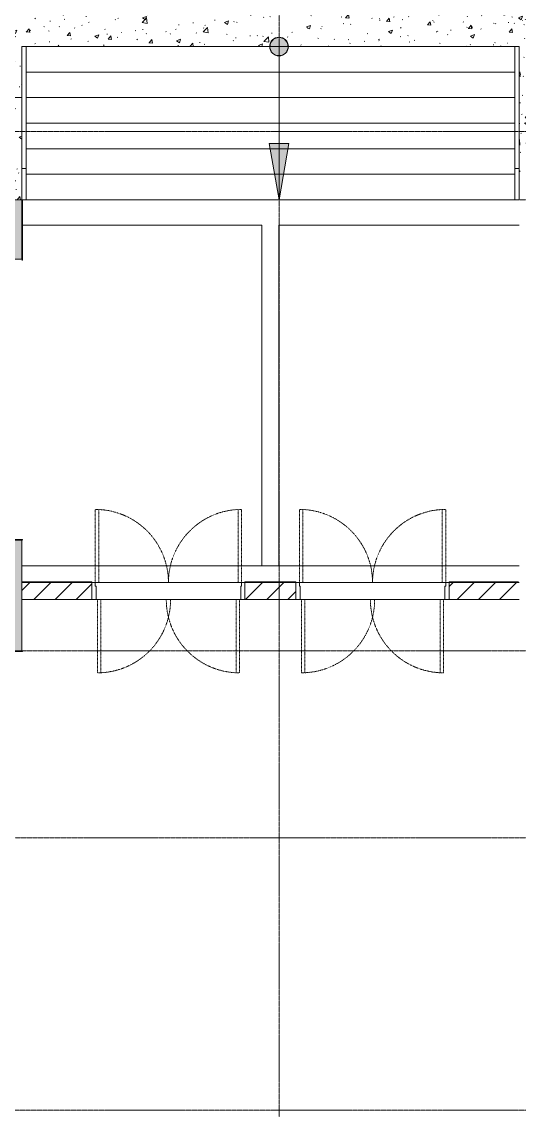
# Model space of a CAD drawing. Header units: millimetres. Extents: x 5359 to 218750, y -16347 to 109893.
# Drawn here: x 77528 to 83377, y 33837 to 46628 of the extents above; entities that cross this region are included whole.
import ezdxf

# ---------------------------------------------------------------- set-up
doc = ezdxf.new("R2010")
doc.units = ezdxf.units.MM
for name, pattern in [('Grid Line', [22.225, 12.7, -3.175, 3.175, -3.175]), ('IMPORT-Overhead', [3.96875, 2.38125, -1.5875]), ('NET VAN', [1.06, 0.53, -0.53])]:
    doc.linetypes.add(name, pattern=pattern)
for name, color, linetype, lineweight in [('0-1', 7, 'Continuous', 5), ('A-AREA-1', 41, 'IMPORT-Overhead', 9), ('A-DETL-GENF-2', 9, 'NET VAN', 9), ('A-DOOR', 31, 'Continuous', 9), ('A-DOOR-FRAM', 31, 'Continuous', 9), ('A-FLOR-1', 9, 'Continuous', 9), ('A-FLOR-HRAL', 11, 'Continuous', 9), ('A-FLOR-PATT', 8, 'Continuous', 9), ('A-WALL', 113, 'Continuous', 9), ('A-WALL-3', 113, 'Continuous', 18), ('A-WALL-PATT-3', 111, 'Continuous', 9), ('G-IMPT', 8, 'Continuous', 9), ('I-WALL-3', 2, 'Continuous', 18), ('M-EQPM', 50, 'Continuous', 9), ('S-BEAM-1', 9, 'Continuous', 9), ('S-COLS-1', 253, 'Continuous', 5), ('S-COLS-2', 53, 'Continuous', 18), ('S-GRID-1', 1, 'Grid Line', 9), ('S-STRS', 31, 'Continuous', 9), ('S-STRS-ANNO', 31, 'Continuous', 9)]:
    doc.layers.add(name, color=color, linetype=linetype, lineweight=lineweight)

# ---------------------------------------------------------------- blocks, each defined once
blk = doc.blocks.new('NCV_TKTC_KET CAU_rvt-1-TKCS_MB ĐỊNH VỊ CỔNG-HÀNG RÀO')
at = {"layer": 'S-COLS-1'}
for points in [[(77528, 43837), (77528, 44537), (77178, 44537), (77178, 43837)], [(77178, 39237), (77528, 39237), (77528, 40537), (77178, 40537), (77178, 39869)]]:
    blk.add_hatch(color=256, dxfattribs=at).paths.add_polyline_path(points)
at = {"layer": 'A-FLOR-1'}
blk.add_line((83327, 44537), (77578, 44537), dxfattribs=at)
at = {"layer": 'S-BEAM-1'}
for p, q in [((83327, 44537), (77578, 44537)), ((77538, 44237), (80352, 44237)), ((80352, 44237), (80352, 40236)), ((80552, 44237), (83378, 44237)), ((80552, 40236), (80552, 44237)), ((83378, 40236), (77528, 40236))]:
    blk.add_line(p, q, dxfattribs=at)
at = {"layer": 'S-COLS-2'}
for p, q in [((77528, 44537), (77178, 44537)), ((77528, 43837), (77528, 44537)), ((77178, 43837), (77528, 43837)), ((77528, 40537), (77178, 40537)), ((77528, 39237), (77528, 40537)), ((77178, 39237), (77528, 39237))]:
    blk.add_line(p, q, dxfattribs=at)
blk = doc.blocks.new('FD_07 - DIG_01-1800x2200-CỬA ĐI 2 CÁNH 2-2150742-TKCS_MB ĐỊNH VỊ CỔNG-HÀNG RÀO')
at = {"layer": 'A-DETL-GENF-2'}
for p, q in [((-860, 960), (-860, 100)), ((-820, 960), (-860, 960)), ((-820, 100), (-820, 960)), ((820, 100), (820, 960)), ((820, 960), (860, 960)), ((860, 960), (860, 100)), ((-860, 100), (-820, 100)), ((860, 100), (820, 100)), ((-835, -960), (-835, -100)), ((-835, -100), (-795, -100)), ((-795, -100), (-795, -960)), ((835, -100), (795, -100)), ((795, -100), (795, -960)), ((835, -960), (835, -100)), ((-795, -960), (-835, -960)), ((795, -960), (835, -960))]:
    blk.add_line(p, q, dxfattribs=at)
for centre, start, end in [((-860, 100), 0, 87.3341), ((860, 100), 92.6659, 180), ((-835, -100), 272.6659, 360), ((835, -100), 180, 267.3341)]:
    blk.add_arc(centre, 860, start, end, dxfattribs=at)
at = {"layer": 'A-DOOR'}
for p, q in [((-860, 100), (860, 100)), ((850, -100), (-850, -100))]:
    blk.add_line(p, q, dxfattribs=at)
at = {"layer": 'A-DOOR-FRAM'}
for p, q in [((-860, 100), (-900, 100)), ((-900, 100), (-900, -100)), ((-860, 60), (-860, 100)), ((-850, 60), (-860, 60)), ((-850, -100), (-850, 60)), ((860, 60), (850, 60)), ((850, 60), (850, -100)), ((900, 100), (860, 100)), ((860, 100), (860, 60)), ((900, -100), (900, 100)), ((-900, -100), (-850, -100)), ((850, -100), (900, -100))]:
    blk.add_line(p, q, dxfattribs=at)
blk = doc.blocks.new('Top Rail Type - Top Rail_Internal_-939780-TKCS_MB ĐỊNH VỊ CỔNG-HÀNG RÀO')
at = {"layer": 'A-FLOR-HRAL'}
for p, q in [((77528, 46337), (77578, 46337)), ((77528, 44902), (77528, 46337)), ((77578, 46337), (77578, 44902)), ((77578, 44902), (77528, 44902))]:
    blk.add_line(p, q, dxfattribs=at)
blk = doc.blocks.new('Top Rail Type - Top Rail_Internal_-V63-TKCS_MB ĐỊNH VỊ CỔNG-HÀNG RÀO')
at = {"layer": 'A-FLOR-HRAL'}
for p, q in [((77578, 46337), (77528, 46337)), ((77528, 46337), (77528, 44537)), ((77578, 46337), (77578, 44537)), ((77578, 44537), (77528, 44537))]:
    blk.add_line(p, q, dxfattribs=at)
blk = doc.blocks.new('Top Rail Type - Top Rail_Internal_-939791-TKCS_MB ĐỊNH VỊ CỔNG-HÀNG RÀO')
at = {"layer": 'A-FLOR-HRAL'}
for p, q in [((83327, 46337), (83377, 46337)), ((83327, 44902), (83327, 46337)), ((83377, 46337), (83377, 44902)), ((83377, 44902), (83327, 44902))]:
    blk.add_line(p, q, dxfattribs=at)
blk = doc.blocks.new('Top Rail Type - Top Rail_Internal_-V64-TKCS_MB ĐỊNH VỊ CỔNG-HÀNG RÀO')
at = {"layer": 'A-FLOR-HRAL'}
for p, q in [((83377, 46337), (83327, 46337)), ((83327, 46337), (83327, 44537)), ((83377, 46337), (83377, 44537)), ((83377, 44537), (83327, 44537))]:
    blk.add_line(p, q, dxfattribs=at)
blk = doc.blocks.new('TKTC_XREF_251221_MB TANG 1 - TKTC_XREF_260130_MB TANG 1_dwg-4202109-TKCS_MB ĐỊNH VỊ CỔNG-HÀNG RÀO')
at = {"layer": 'G-IMPT'}
blk.add_line((-119825, -355608), (-125574, -355608), dxfattribs=at)
at = {"layer": 'G-IMPT', "flags": 128}
blk.add_lwpolyline([(-125624, -355608), (-125974, -355608), (-125974, -356808), (-127214, -356808)], dxfattribs=at)
blk = doc.blocks.new('TKTC_XREF_251221_MB TANG 1 - TKTC_XREF_251221_MB TANG 1-2038492-TKCS_MB ĐỊNH VỊ CỔNG-HÀNG RÀO')
blk.add_blockref('TKTC_XREF_251221_MB TANG 1 - TKTC_XREF_260130_MB TANG 1_dwg-4202109-TKCS_MB ĐỊNH VỊ CỔNG-HÀNG RÀO', (169499, 384110))

msp = doc.modelspace()

# ---------------------------------------------------------------- hatches: boundary and pattern name
at = {"layer": 'A-FLOR-PATT'}
h = msp.add_hatch(dxfattribs=at)
h.set_pattern_fill('FP_28', color=256, style=0, pattern_type=2)
h.set_pattern_definition([(49.939, (0, 295.25), (480.9652, -41.9927), [50.229, -552.516]), (355.011, (0, 295.25), (-93.0436, 503.3083), [40.233, -442.562]), (100.473, (40.1, 291.75), (387.928, 461.3167), [42.653, -469.183]), (46.123, (0, 429.1), (715.6494, -110.7496), [75.354, -828.892]), (96.65, (59.64, 419.84), (626.744, 651.8067), [63.977, -703.745]), (351.203, (0, 429.1), (626.7443, 651.807), [60.347, -663.821]), (20.959, (67.06, 395.6), (400.2623, -269.4007), [50.278, -553.06]), (326.057, (67.06, 395.6), (163.157, 485.214), [40.207, -442.273]), (71.414, (100.4, 373.17), (563.421, 215.8094), [42.659, -469.252]), (37.441, (0, 295.25), (8.1522, 222.74632), [7.37, -429.488, 7.37, -441.548, -443.893]), (37.441, (0, 295.25), (8.1522, 222.74632), [-885.776, 7.37, -436.523]), (7.484, (0, 295.25), (176.4047, 263.90976), [7.376, -248.769, 7.376, -419.755, -169.31]), (7.484, (0, 295.25), (176.4047, 263.90976), [-683.276, 7.376, -161.934]), (327.556, (-149.53, 295.25), (357.96035, -15.0901), [7.372, -160.165, 7.372, -515.342, -693.6]), (327.556, (-149.53, 295.25), (357.96035, -15.0901), [-690.25, 7.372, -686.229]), (317.561, (-216.6, 295.25), (391.0617, 66.9809), [7.369, -210.35, 7.369, -339.641, -492.38]), (317.561, (-216.6, 295.25), (391.0617, 66.9809), [-564.729, 7.369, -485.011])])
h.paths.add_polyline_path([(83737.6, 44536.9), (84967.6, 44536.9), (84967.6, 44546.9), (84977.6, 44546.9), (84977.6, 46437.4), (84967.6, 46437.4), (84967.6, 47586.3), (75927.6, 47586.3), (75927.6, 44547.4), (75937.6, 44547.4), (75937.6, 44536.9), (77527.6, 44536.9), (77528, 46336.9), (83377.6, 46336.9), (83377.6, 44536.9), (83727.6, 44536.9)])
at = {"layer": 'A-WALL-PATT-3'}
h = msp.add_hatch(dxfattribs=at)
h.set_pattern_fill('FP_1', color=256, style=0, pattern_type=2)
h.set_pattern_definition([(45, (0, 0), (-124.4508, 124.4508), [])])
h.paths.add_polyline_path([(82552.2, 39837.4), (83377.6, 39837.4), (83377.6, 40037.4), (82552.2, 40037.4), (82552.2, 39997.4)])
h.paths.add_polyline_path([(77537.6, 39837.4), (78352.2, 39837.4), (78352.2, 40037.4), (77527.6, 40037.4), (77527.6, 39837.4)])
h.paths.add_polyline_path([(80152.2, 39837.4), (80752.2, 39837.4), (80752.2, 40037.4), (80152.2, 40037.4), (80152.2, 39997.4)])
h = msp.add_hatch(dxfattribs=at)
h.set_pattern_fill('FP_32', color=256, style=0, pattern_type=2)
h.set_pattern_definition([(45, (0, 0), (-116.67262, 116.67262), [])])
h.paths.add_polyline_path([(77537.6, 39226.9), (77537.6, 39236.9), (77387.6, 39236.9), (77387.6, 39226.9)])
at = {"layer": 'S-STRS-ANNO'}
h = msp.add_hatch(color=256, dxfattribs=at)
edge = h.paths.add_edge_path()
edge.add_arc((80552.6, 46336.9), 110, 0, 360)
for points in [[(80583.6, 46231.4), (80635.7, 46264.9), (80661.4, 46321.3), (80652.6, 46382.6), (80612, 46429.5), (80552.6, 46446.9), (80493.1, 46429.5), (80452.5, 46382.6), (80443.7, 46321.3), (80469.4, 46264.9), (80521.6, 46231.4)], [(80552.6, 44536.9), (80668.9, 45196.9), (80436.2, 45196.9)]]:
    msp.add_hatch(color=256, dxfattribs=at).paths.add_polyline_path(points)

# ---------------------------------------------------------------- linework, layer by layer
at = {"layer": 'A-AREA-1'}
for p, q in [((77527.6, 46336.9), (83377.6, 46336.9)), ((77527.6, 44536.9), (77527.6, 46336.9))]:
    msp.add_line(p, q, dxfattribs=at)
at = {"layer": 'A-WALL'}
for p, q in [((78352.2, 40037.4), (77537.6, 40037.4)), ((78392.2, 40037.4), (80112.2, 40037.4)), ((80752.2, 40037.4), (80152.2, 40037.4)), ((80792.2, 40037.4), (82512.2, 40037.4)), ((83377.6, 40037.4), (82552.2, 40037.4)), ((77537.6, 39837.4), (78352.2, 39837.4)), ((80102.2, 39837.4), (78402.2, 39837.4)), ((80152.2, 39837.4), (80752.2, 39837.4)), ((82502.2, 39837.4), (80802.2, 39837.4)), ((82552.2, 39837.4), (83377.6, 39837.4))]:
    msp.add_line(p, q, dxfattribs=at)
at = {"layer": 'A-WALL-3'}
for p, q in [((77528, 44536.9), (77528, 43836.9)), ((77538, 43826.9), (77538, 44536.9)), ((77528, 43826.9), (77538, 43826.9)), ((77537.6, 40545.7), (77387.6, 40545.7)), ((77387.6, 40535.7), (77527.6, 40535.7)), ((77537.6, 40535.7), (77537.6, 40545.7)), ((77527.6, 40037.4), (77527.6, 39837.4)), ((78352.2, 40047.4), (77537.6, 40047.4)), ((77537.6, 40047.4), (77537.6, 40037.4)), ((78352.2, 40037.4), (78352.2, 40047.4)), ((80752.2, 40047.4), (80152.2, 40047.4)), ((80152.2, 40047.4), (80152.2, 40037.4)), ((80752.2, 40037.4), (80752.2, 40047.4)), ((83367.6, 40047.4), (82552.2, 40047.4)), ((82552.2, 40047.4), (82552.2, 40037.4))]:
    msp.add_line(p, q, dxfattribs=at)
at = {"layer": 'I-WALL-3'}
for p, q in [((77527.6, 39236.9), (77387.6, 39236.9)), ((77387.6, 39226.9), (77537.6, 39226.9)), ((77537.6, 39226.9), (77537.6, 39236.9))]:
    msp.add_line(p, q, dxfattribs=at)
at = {"layer": 'S-GRID-1'}
for p, q in [((80552.6, 13102.5), (80552.6, 80482.7)), ((132680.6, 45336.9), (27631.1, 45336.9)), ((135474.6, 44536.9), (24837.1, 44536.9)), ((135474.6, 39236.9), (24837.1, 39236.9)), ((135474.6, 37036.9), (24837.1, 37036.9)), ((132680.6, 33836.9), (27631.1, 33836.9))]:
    msp.add_line(p, q, dxfattribs=at)
at = {"layer": 'S-STRS'}
for p, q in [((77527.6, 46336.9), (77527.6, 46036.9)), ((83327.2, 46336.9), (77578, 46336.9)), ((77527.6, 46036.9), (77527.6, 45736.9)), ((83327.2, 46036.9), (77578, 46036.9)), ((77527.6, 45736.9), (77527.6, 45436.9)), ((83327.2, 45736.9), (77578, 45736.9)), ((77527.6, 45436.9), (77527.6, 45136.9)), ((83327.2, 45436.9), (77578, 45436.9)), ((77527.6, 45136.9), (77527.6, 44836.9)), ((83327.2, 45136.9), (77578, 45136.9)), ((77527.6, 44836.9), (77527.6, 44536.9)), ((83327.2, 44836.9), (77578, 44836.9)), ((83327.2, 44536.9), (77578, 44536.9))]:
    msp.add_line(p, q, dxfattribs=at)
at = {"layer": 'S-STRS-ANNO'}
for p, q in [((80552.6, 46446.9), (80493.1, 46429.5)), ((80612, 46429.5), (80552.6, 46446.9)), ((80452.5, 46382.6), (80443.7, 46321.3)), ((80443.7, 46321.3), (80469.4, 46264.9)), ((80493.1, 46429.5), (80452.5, 46382.6)), ((80552.6, 46336.9), (80552.6, 46036.9)), ((80652.6, 46382.6), (80612, 46429.5)), ((80635.7, 46264.9), (80661.4, 46321.3)), ((80661.4, 46321.3), (80652.6, 46382.6)), ((80469.4, 46264.9), (80521.6, 46231.4)), ((80521.6, 46231.4), (80583.6, 46231.4)), ((80583.6, 46231.4), (80635.7, 46264.9)), ((80552.6, 46036.9), (80552.6, 45736.9)), ((80552.6, 45736.9), (80552.6, 45436.9)), ((80552.6, 45436.9), (80552.6, 45136.9)), ((80668.9, 45196.9), (80436.2, 45196.9)), ((80436.2, 45196.9), (80552.6, 44536.9)), ((80552.6, 44536.9), (80668.9, 45196.9)), ((80552.6, 45136.9), (80552.6, 44836.9)), ((80552.6, 44836.9), (80552.6, 44536.9))]:
    msp.add_line(p, q, dxfattribs=at)
msp.add_circle((80552.6, 46336.9), 110, dxfattribs=at)

# ---------------------------------------------------------------- block references
at = {"layer": '0-1'}
msp.add_blockref('NCV_TKTC_KET CAU_rvt-1-TKCS_MB ĐỊNH VỊ CỔNG-HÀNG RÀO', (0, 0), dxfattribs=at)
at = {"layer": 'A-DOOR'}
for p in [(79252.2, 39937.4), (81652.2, 39937.4)]:
    msp.add_blockref('FD_07 - DIG_01-1800x2200-CỬA ĐI 2 CÁNH 2-2150742-TKCS_MB ĐỊNH VỊ CỔNG-HÀNG RÀO', p, dxfattribs=at)
at = {"layer": 'A-FLOR-HRAL'}
for name in ['Top Rail Type - Top Rail_Internal_-939780-TKCS_MB ĐỊNH VỊ CỔNG-HÀNG RÀO', 'Top Rail Type - Top Rail_Internal_-V63-TKCS_MB ĐỊNH VỊ CỔNG-HÀNG RÀO', 'Top Rail Type - Top Rail_Internal_-939791-TKCS_MB ĐỊNH VỊ CỔNG-HÀNG RÀO', 'Top Rail Type - Top Rail_Internal_-V64-TKCS_MB ĐỊNH VỊ CỔNG-HÀNG RÀO']:
    msp.add_blockref(name, (0, 0), dxfattribs=at)
at = {"layer": 'M-EQPM'}
msp.add_blockref('TKTC_XREF_251221_MB TANG 1 - TKTC_XREF_251221_MB TANG 1-2038492-TKCS_MB ĐỊNH VỊ CỔNG-HÀNG RÀO', (33652.6, 17236.9), dxfattribs=at)

doc.saveas('drawing.dxf')
